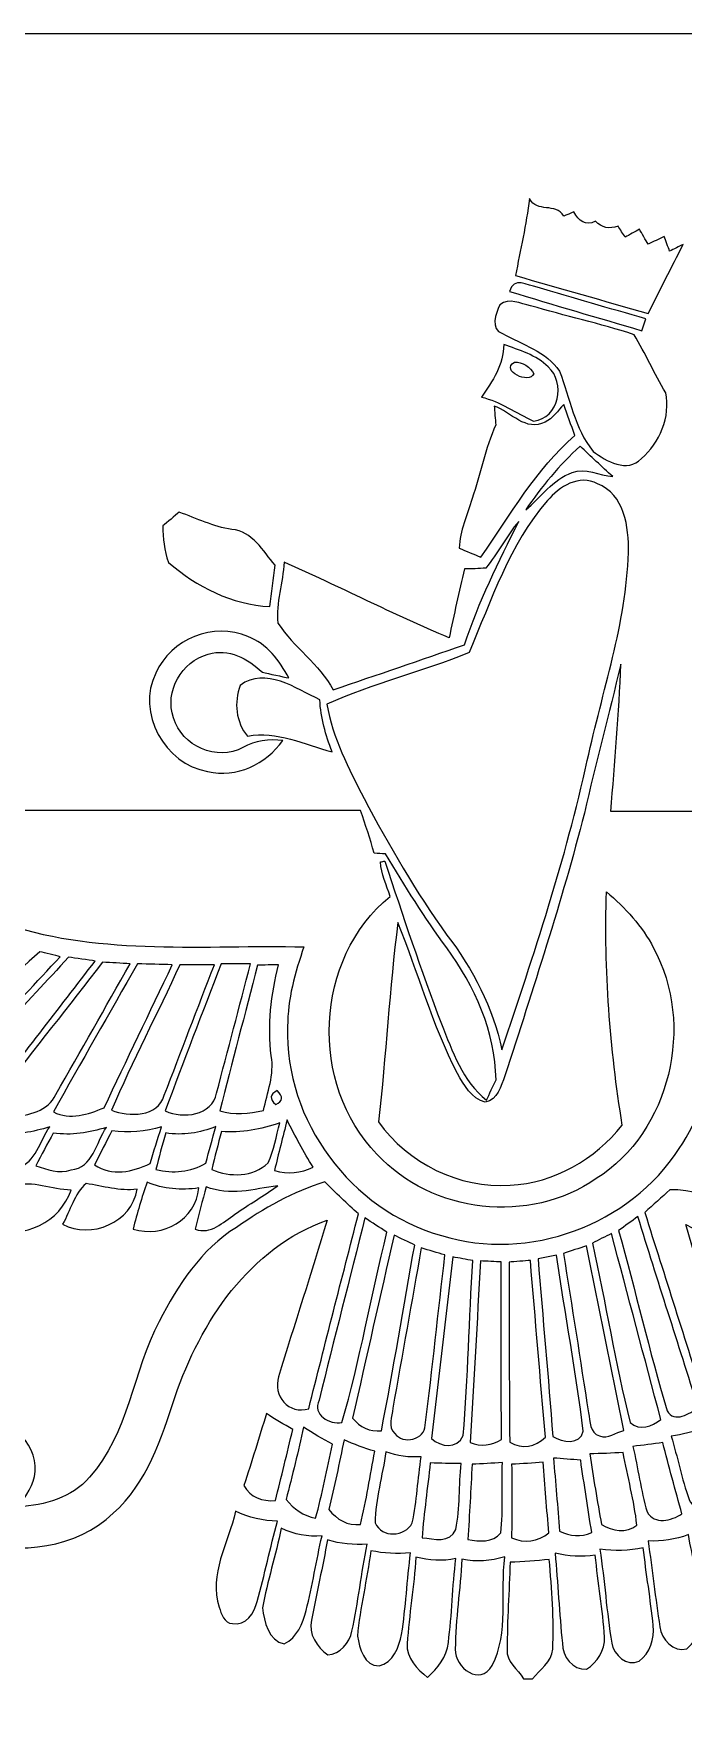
# Model space of a CAD drawing. Header units: millimetres. Extents: x -19.9 to 20.1, y -19.3 to 20.7.
# Drawn here: x -5.54 to 2.39, y 0.11 to 20.68 of the extents above; entities that cross this region are included whole.
import ezdxf

# ---------------------------------------------------------------- set-up
doc = ezdxf.new("R2010")
doc.units = ezdxf.units.MM
doc.header["$MEASUREMENT"] = 0
doc.layers.add('Layer 1', color=7, linetype='Continuous')

msp = doc.modelspace()

# ---------------------------------------------------------------- linework, layer by layer
at = {"layer": 'Layer 1', "color": 250, "lineweight": 18}
msp.add_open_spline([(-16.9282, 20.6845), (-16.9282, 20.6845), (17.0718, 20.6845), (17.0718, 20.6845), (18.7241, 20.6845), (20.0718, 19.3368), (20.0718, 17.6845), (20.0718, 17.6845), (20.0718, -16.3155), (20.0718, -16.3155), (20.0718, -17.9678), (18.7241, -19.3155), (17.0718, -19.3155), (17.0718, -19.3155), (-16.9282, -19.3155), (-16.9282, -19.3155), (-18.5805, -19.3155), (-19.9282, -17.9678), (-19.9282, -16.3155), (-19.9282, -16.3155), (-19.9282, 17.6845), (-19.9282, 17.6845), (-19.9282, 19.3368), (-18.5805, 20.6845), (-16.9282, 20.6845)], degree=3, knots=[0, 0, 0, 0, 0.125, 0.125, 0.125, 0.25, 0.25, 0.25, 0.375, 0.375, 0.375, 0.5, 0.5, 0.5, 0.625, 0.625, 0.625, 0.75, 0.75, 0.75, 0.875, 0.875, 0.875, 1, 1, 1, 1], dxfattribs=at)
at = {"layer": 'Layer 1', "color": 250}
for points, knots in [([(0.5164, 18.6711), (0.6099, 18.4922), (0.8322, 18.627), (0.9327, 18.4584), (0.963, 18.4707), (1.0241, 18.4957), (1.0555, 18.5081), (1.1193, 18.4061), (1.1973, 18.3303), (1.3204, 18.3945), (1.3977, 18.3158), (1.4904, 18.2964), (1.597, 18.3352), (1.6259, 18.2904), (1.6548, 18.2453), (1.6845, 18.2012), (1.7279, 18.2252), (1.8139, 18.2738), (1.8573, 18.2982), (1.8841, 18.252), (1.936, 18.161), (1.9632, 18.1151), (2.0281, 18.1465), (2.094, 18.1768), (2.1597, 18.2079), (2.1766, 18.1631), (2.2098, 18.0742), (2.2263, 18.0301), (2.2676, 18.0509), (2.3495, 18.0922), (2.3904, 18.113), (2.2489, 17.8315), (2.1071, 17.5499), (1.9649, 17.2691), (1.4245, 17.4226), (0.8847, 17.5775), (0.3443, 17.7316), (0.4035, 18.0445), (0.4744, 18.3553), (0.5164, 18.6711)], [0, 0, 0, 0, 0.0769231, 0.0769231, 0.0769231, 0.1538462, 0.1538462, 0.1538462, 0.2307692, 0.2307692, 0.2307692, 0.3076923, 0.3076923, 0.3076923, 0.3846154, 0.3846154, 0.3846154, 0.4615385, 0.4615385, 0.4615385, 0.5384615, 0.5384615, 0.5384615, 0.6153846, 0.6153846, 0.6153846, 0.6923077, 0.6923077, 0.6923077, 0.7692308, 0.7692308, 0.7692308, 0.8461538, 0.8461538, 0.8461538, 0.9230769, 0.9230769, 0.9230769, 1, 1, 1, 1]), ([(0.2718, 17.5378), (0.3173, 17.7265), (0.493, 17.608), (0.6077, 17.5904), (1.049, 17.4588), (1.4928, 17.3321), (1.9355, 17.2034), (1.9355, 17.2034), (1.8875, 17.0587), (1.8875, 17.0587), (1.3495, 17.2178), (0.8094, 17.3741), (0.2718, 17.5378)], [0, 0, 0, 0, 0.25, 0.25, 0.25, 0.5, 0.5, 0.5, 0.75, 0.75, 0.75, 1, 1, 1, 1]), ([(0.1531, 17.3742), (0.2667, 17.4684), (0.4057, 17.3872), (0.5285, 17.3643), (0.9476, 17.239), (1.3766, 17.147), (1.7921, 17.0101), (1.9304, 16.7815), (2.0387, 16.5328), (2.1781, 16.3024), (2.2423, 16.0124), (2.104, 15.6875), (1.881, 15.497), (1.7117, 15.3199), (1.4499, 15.4653), (1.2923, 15.5863), (1.0647, 15.866), (1.0083, 16.2365), (0.8827, 16.5659), (0.7176, 16.8027), (0.4287, 16.8916), (0.1863, 17.0231), (0.0321, 17.0803), (0.1002, 17.2662), (0.1531, 17.3742)], [0, 0, 0, 0, 0.125, 0.125, 0.125, 0.25, 0.25, 0.25, 0.375, 0.375, 0.375, 0.5, 0.5, 0.5, 0.625, 0.625, 0.625, 0.75, 0.75, 0.75, 0.875, 0.875, 0.875, 1, 1, 1, 1]), ([(0.2009, 16.8913), (0.3907, 16.8197), (0.5974, 16.7651), (0.7445, 16.6165), (0.9583, 16.4264), (0.8761, 15.9872), (0.5632, 15.9565), (0.3515, 16.0542), (0.1582, 16.1946), (-0.0725, 16.2496), (0.0665, 16.4401), (0.1987, 16.6462), (0.2009, 16.8913)], [0, 0, 0, 0, 0.25, 0.25, 0.25, 0.5, 0.5, 0.5, 0.75, 0.75, 0.75, 1, 1, 1, 1]), ([(0.5678, 16.5312), (0.5297, 16.6179), (0.4252, 16.6786), (0.331, 16.6769), (0.1568, 16.5675), (0.5106, 16.4024), (0.5678, 16.5312)], [0, 0, 0, 0, 0.5, 0.5, 0.5, 1, 1, 1, 1]), ([(0.0851, 16.1396), (0.2833, 16.0638), (0.4781, 15.8228), (0.706, 15.9428), (0.8037, 15.9862), (0.8601, 16.0846), (0.9339, 16.1576), (0.9773, 16.0317), (1.0228, 15.9068), (1.0693, 15.7815), (0.5973, 15.3617), (0.2756, 14.8111), (-0.0775, 14.2956), (-0.1675, 14.3292), (-0.2557, 14.3658), (-0.3418, 14.4064), (-0.3361, 14.6163), (-0.2434, 14.8103), (-0.1862, 15.0093), (-0.0835, 15.3081), (-0.025, 15.6214), (0.1024, 15.9117), (0.0981, 15.9682), (0.0893, 16.0825), (0.0851, 16.1396)], [0, 0, 0, 0, 0.125, 0.125, 0.125, 0.25, 0.25, 0.25, 0.375, 0.375, 0.375, 0.5, 0.5, 0.5, 0.625, 0.625, 0.625, 0.75, 0.75, 0.75, 0.875, 0.875, 0.875, 1, 1, 1, 1]), ([(0.4685, 14.8711), (0.6611, 15.1541), (0.8795, 15.4197), (1.1321, 15.6504), (1.264, 15.5252), (1.397, 15.4014), (1.5318, 15.2779), (1.3674, 15.2916), (1.1981, 15.3901), (1.0344, 15.3262), (0.7991, 15.2447), (0.653, 15.0232), (0.4685, 14.8711)], [0, 0, 0, 0, 0.25, 0.25, 0.25, 0.5, 0.5, 0.5, 0.75, 0.75, 0.75, 1, 1, 1, 1]), ([(0.7335, 14.9847), (0.8795, 15.1547), (1.1201, 15.3103), (1.3455, 15.191), (1.6743, 15.0609), (1.7315, 14.6605), (1.7226, 14.3507), (1.6965, 13.4825), (1.4034, 12.6539), (1.2206, 11.8121), (0.9571, 10.6116), (0.5691, 9.4436), (0.1778, 8.2801), (0.0692, 8.7938), (-0.1764, 9.2672), (-0.4932, 9.6817), (-0.8738, 10.2095), (-1.2001, 10.7746), (-1.5056, 11.3475), (-1.6937, 11.7151), (-1.8884, 12.0894), (-1.96, 12.4997), (-1.3998, 12.7544), (-0.792, 12.892), (-0.2233, 13.1294), (0.0491, 13.7662), (0.2703, 14.4513), (0.7335, 14.9847)], [0, 0, 0, 0, 0.1111111, 0.1111111, 0.1111111, 0.2222222, 0.2222222, 0.2222222, 0.3333333, 0.3333333, 0.3333333, 0.4444444, 0.4444444, 0.4444444, 0.5555556, 0.5555556, 0.5555556, 0.6666667, 0.6666667, 0.6666667, 0.7777778, 0.7777778, 0.7777778, 0.8888889, 0.8888889, 0.8888889, 1, 1, 1, 1]), ([(-3.9645, 14.6772), (-3.9137, 14.7192), (-3.8117, 14.8017), (-3.7613, 14.843), (-3.5492, 14.7682), (-3.345, 14.6655), (-3.1199, 14.6331), (-2.8691, 14.6119), (-2.7407, 14.3688), (-2.5925, 14.1981), (-2.6126, 14.0288), (-2.6338, 13.8594), (-2.6567, 13.6908), (-3.1199, 13.7162), (-3.5475, 13.9318), (-3.8942, 14.2306), (-3.9479, 14.3734), (-3.9567, 14.5272), (-3.9645, 14.6772)], [0, 0, 0, 0, 0.1666667, 0.1666667, 0.1666667, 0.3333333, 0.3333333, 0.3333333, 0.5, 0.5, 0.5, 0.6666667, 0.6666667, 0.6666667, 0.8333333, 0.8333333, 0.8333333, 1, 1, 1, 1]), ([(-0.0198, 14.1604), (0.1297, 14.34), (0.2328, 14.5527), (0.3841, 14.7315), (0.14, 14.2408), (-0.1087, 13.7494), (-0.277, 13.2255), (-0.8115, 13.0389), (-1.3477, 12.8579), (-1.8832, 12.6748), (-2.0532, 12.9902), (-2.3623, 13.1938), (-2.557, 13.4898), (-2.5852, 13.7363), (-2.4942, 13.9861), (-2.4822, 14.2348), (-1.8067, 13.9346), (-1.148, 13.5966), (-0.4657, 13.3102), (-0.4065, 13.5917), (-0.3469, 13.8739), (-0.277, 14.153), (-0.1913, 14.1519), (-0.1059, 14.154), (-0.0198, 14.1604)], [0, 0, 0, 0, 0.125, 0.125, 0.125, 0.25, 0.25, 0.25, 0.375, 0.375, 0.375, 0.5, 0.5, 0.5, 0.625, 0.625, 0.625, 0.75, 0.75, 0.75, 0.875, 0.875, 0.875, 1, 1, 1, 1]), ([(-4.0476, 12.8804), (-3.866, 13.2949), (-3.3414, 13.509), (-2.9237, 13.3245), (-2.6901, 13.2391), (-2.5381, 13.0292), (-2.4224, 12.8204), (-2.5035, 12.837), (-2.6655, 12.8716), (-2.7466, 12.8888), (-2.9219, 13.0532), (-3.1611, 13.1894), (-3.4081, 13.109), (-3.7344, 13.0278), (-3.945, 12.6518), (-3.8314, 12.3318), (-3.7337, 11.9896), (-3.2994, 11.797), (-2.984, 11.9706), (-2.8341, 12.0545), (-2.6662, 12.0771), (-2.4961, 12.0552), (-2.7053, 11.7723), (-3.0599, 11.5906), (-3.4155, 11.6785), (-3.9376, 11.7635), (-4.2896, 12.4006), (-4.0476, 12.8804)], [0, 0, 0, 0, 0.1111111, 0.1111111, 0.1111111, 0.2222222, 0.2222222, 0.2222222, 0.3333333, 0.3333333, 0.3333333, 0.4444444, 0.4444444, 0.4444444, 0.5555556, 0.5555556, 0.5555556, 0.6666667, 0.6666667, 0.6666667, 0.7777778, 0.7777778, 0.7777778, 0.8888889, 0.8888889, 0.8888889, 1, 1, 1, 1]), ([(1.6316, 12.9882), (1.6076, 12.3867), (1.5568, 11.7877), (1.5085, 11.1883), (3.6071, 11.1965), (5.7065, 11.1912), (7.8048, 11.1905), (7.4831, 10.4786), (6.7751, 10.0305), (6.0522, 9.8033), (4.9308, 9.4439), (3.738, 9.5582), (2.5799, 9.5377), (2.9094, 8.7425), (2.8296, 7.7893), (2.3431, 7.0753), (1.7395, 6.1415), (0.5055, 5.685), (-0.5588, 6.0131), (-1.6626, 6.3182), (-2.4786, 7.4168), (-2.4391, 8.5637), (-2.4384, 8.8988), (-2.3502, 9.2244), (-2.2387, 9.5377), (-3.4477, 9.5631), (-4.6941, 9.4308), (-5.8642, 9.8083), (-6.5857, 10.0362), (-7.2824, 10.4902), (-7.6052, 11.1986), (-5.5855, 11.2056), (-3.5666, 11.2), (-1.5466, 11.2014), (-1.4873, 11.0299), (-1.4319, 10.8571), (-1.3811, 10.6825), (-1.3356, 10.6761), (-1.2898, 10.6726), (-1.2435, 10.6719), (-1.0082, 10.2803), (-0.7666, 9.8933), (-0.496, 9.5246), (-0.1538, 9.0593), (0.0967, 8.5009), (0.1062, 7.916), (0.0773, 7.8532), (0.0194, 7.7279), (-0.0095, 7.6651), (-0.3041, 7.8973), (-0.423, 8.2642), (-0.5613, 8.5979), (-0.8086, 9.2541), (-1.0351, 9.9176), (-1.2499, 10.5851), (-1.2633, 10.5826), (-1.2905, 10.577), (-1.3042, 10.5742), (-1.2965, 10.4263), (-1.2277, 10.2909), (-1.1871, 10.1508), (-2.1184, 9.3945), (-2.1784, 7.8581), (-1.3476, 7.0079), (-0.6798, 6.2791), (0.5186, 6.1447), (1.331, 6.7077), (2.238, 7.2849), (2.5389, 8.5877), (2.0302, 9.5232), (1.8926, 9.7924), (1.681, 10.0125), (1.4563, 10.2108), (1.4217, 9.2576), (1.4968, 8.3019), (1.6482, 7.3603), (1.3141, 6.9451), (0.8167, 6.652), (0.2776, 6.6294), (-0.3486, 6.5839), (-0.9641, 6.8972), (-1.3296, 7.4002), (-1.2354, 8.2105), (-1.1952, 9.0269), (-1.0922, 9.8365), (-0.8456, 9.2237), (-0.6682, 8.5817), (-0.3658, 7.9918), (-0.2833, 7.8539), (-0.1944, 7.6817), (-0.0251, 7.6397), (0.1277, 7.6676), (0.1676, 7.8394), (0.2152, 7.9622), (0.557, 9.0262), (0.9084, 10.0884), (1.1864, 11.1711), (1.324, 11.7796), (1.4831, 12.3825), (1.6316, 12.9882)], [0, 0, 0, 0, 0.030303, 0.030303, 0.030303, 0.0606061, 0.0606061, 0.0606061, 0.0909091, 0.0909091, 0.0909091, 0.1212121, 0.1212121, 0.1212121, 0.1515152, 0.1515152, 0.1515152, 0.1818182, 0.1818182, 0.1818182, 0.2121212, 0.2121212, 0.2121212, 0.2424242, 0.2424242, 0.2424242, 0.2727273, 0.2727273, 0.2727273, 0.3030303, 0.3030303, 0.3030303, 0.3333333, 0.3333333, 0.3333333, 0.3636364, 0.3636364, 0.3636364, 0.3939394, 0.3939394, 0.3939394, 0.4242424, 0.4242424, 0.4242424, 0.4545455, 0.4545455, 0.4545455, 0.4848485, 0.4848485, 0.4848485, 0.5151515, 0.5151515, 0.5151515, 0.5454545, 0.5454545, 0.5454545, 0.5757576, 0.5757576, 0.5757576, 0.6060606, 0.6060606, 0.6060606, 0.6363636, 0.6363636, 0.6363636, 0.6666667, 0.6666667, 0.6666667, 0.6969697, 0.6969697, 0.6969697, 0.7272727, 0.7272727, 0.7272727, 0.7575758, 0.7575758, 0.7575758, 0.7878788, 0.7878788, 0.7878788, 0.8181818, 0.8181818, 0.8181818, 0.8484848, 0.8484848, 0.8484848, 0.8787879, 0.8787879, 0.8787879, 0.9090909, 0.9090909, 0.9090909, 0.9393939, 0.9393939, 0.9393939, 0.969697, 0.969697, 0.969697, 1, 1, 1, 1]), ([(-3.0195, 12.7298), (-2.7118, 12.9591), (-2.3347, 12.6914), (-2.0447, 12.5527), (-2.0366, 12.3333), (-1.9738, 12.1234), (-1.8962, 11.9195), (-2.2349, 12.0045), (-2.5693, 12.1806), (-2.9281, 12.109), (-3.0731, 12.2797), (-3.0925, 12.5242), (-3.0195, 12.7298)], [0, 0, 0, 0, 0.25, 0.25, 0.25, 0.5, 0.5, 0.5, 0.75, 0.75, 0.75, 1, 1, 1, 1]), ([(-7.5697, 7.607), (-6.8702, 8.2346), (-6.1653, 8.854), (-5.4633, 9.4778), (-5.4009, 9.4626), (-5.277, 9.4322), (-5.2149, 9.4167), (-5.8002, 8.799), (-6.3654, 8.1615), (-6.951, 7.5428), (-7.1196, 7.3978), (-7.4953, 7.3276), (-7.5697, 7.607)], [0, 0, 0, 0, 0.25, 0.25, 0.25, 0.5, 0.5, 0.5, 0.75, 0.75, 0.75, 1, 1, 1, 1]), ([(-6.6935, 7.6859), (-6.1841, 8.2757), (-5.6404, 8.8373), (-5.113, 9.412), (-5.0319, 9.4004), (-4.8693, 9.3764), (-4.7874, 9.3647), (-5.2418, 8.7795), (-5.6905, 8.1896), (-6.147, 7.6054), (-6.2296, 7.4862), (-6.3844, 7.4537), (-6.5203, 7.4495), (-6.6536, 7.4333), (-6.8021, 7.5571), (-6.6935, 7.6859)], [0, 0, 0, 0, 0.2, 0.2, 0.2, 0.4, 0.4, 0.4, 0.6, 0.6, 0.6, 0.8, 0.8, 0.8, 1, 1, 1, 1]), ([(-5.9364, 7.7525), (-5.5321, 8.2909), (-5.1102, 8.8162), (-4.7006, 9.351), (-4.5874, 9.3439), (-4.4738, 9.3372), (-4.3595, 9.3302), (-4.6636, 8.7989), (-4.9673, 8.2676), (-5.2693, 7.736), (-5.361, 7.5338), (-5.6059, 7.4738), (-5.8076, 7.4661), (-5.9392, 7.4601), (-6.0437, 7.6555), (-5.9364, 7.7525)], [0, 0, 0, 0, 0.2, 0.2, 0.2, 0.4, 0.4, 0.4, 0.6, 0.6, 0.6, 0.8, 0.8, 0.8, 1, 1, 1, 1]), ([(-4.2735, 9.33), (-4.1317, 9.3265), (-3.9899, 9.3233), (-3.8473, 9.3191), (-4.1253, 8.7374), (-4.4022, 8.1557), (-4.6802, 7.5736), (-4.8764, 7.49), (-5.094, 7.4212), (-5.299, 7.5217), (-4.9632, 8.1281), (-4.6129, 8.7257), (-4.2735, 9.33)], [0, 0, 0, 0, 0.25, 0.25, 0.25, 0.5, 0.5, 0.5, 0.75, 0.75, 0.75, 1, 1, 1, 1]), ([(-3.7547, 9.3192), (-3.6142, 9.3199), (-3.4731, 9.3199), (-3.3327, 9.3199), (-3.5391, 8.7897), (-3.7388, 8.257), (-3.9452, 7.7264), (-4.0252, 7.4579), (-4.3734, 7.4586), (-4.5911, 7.5426), (-4.3279, 8.142), (-4.0295, 8.7251), (-3.7547, 9.3192)], [0, 0, 0, 0, 0.25, 0.25, 0.25, 0.5, 0.5, 0.5, 0.75, 0.75, 0.75, 1, 1, 1, 1]), ([(-3.2517, 9.33), (-3.2517, 9.33), (-2.8915, 9.33), (-2.8915, 9.33), (-3.0294, 8.8041), (-3.1663, 8.2774), (-3.3067, 7.7517), (-3.3617, 7.4748), (-3.7142, 7.4363), (-3.9325, 7.5341), (-3.7142, 8.1359), (-3.4781, 8.731), (-3.2517, 9.33)], [0, 0, 0, 0, 0.25, 0.25, 0.25, 0.5, 0.5, 0.5, 0.75, 0.75, 0.75, 1, 1, 1, 1]), ([(-2.8045, 9.3142), (-2.7406, 9.3149), (-2.6133, 9.317), (-2.5498, 9.3184), (-2.6411, 8.955), (-2.6852, 8.579), (-2.638, 8.2054), (-2.5988, 7.9775), (-2.687, 7.7584), (-2.7336, 7.5383), (-2.91, 7.5044), (-3.0916, 7.4811), (-3.267, 7.5355), (-3.1202, 8.1303), (-2.9565, 8.7208), (-2.8045, 9.3142)], [0, 0, 0, 0, 0.2, 0.2, 0.2, 0.4, 0.4, 0.4, 0.6, 0.6, 0.6, 0.8, 0.8, 0.8, 1, 1, 1, 1]), ([(-2.5845, 7.6135), (-2.6635, 7.683), (-2.6568, 7.7394), (-2.5665, 7.7821), (-2.4882, 7.7105), (-2.4949, 7.6548), (-2.5845, 7.6135)], [0, 0, 0, 0, 0.5, 0.5, 0.5, 1, 1, 1, 1]), ([(-2.4448, 7.424), (-2.3471, 7.2272), (-2.2416, 7.0339), (-2.1273, 6.8465), (-2.2769, 6.7763), (-2.4388, 6.7559), (-2.599, 6.8074), (-2.5503, 7.0137), (-2.4967, 7.2184), (-2.4448, 7.424)], [0, 0, 0, 0, 0.3333333, 0.3333333, 0.3333333, 0.6666667, 0.6666667, 0.6666667, 1, 1, 1, 1]), ([(-6.2721, 6.858), (-6.1762, 6.9949), (-6.0767, 7.1296), (-5.9719, 7.2605), (-5.7585, 7.2337), (-5.5486, 7.2806), (-5.344, 7.3385), (-5.4653, 7.173), (-5.5101, 6.9035), (-5.7345, 6.8407), (-5.9106, 6.7765), (-6.0972, 6.816), (-6.2721, 6.858)], [0, 0, 0, 0, 0.25, 0.25, 0.25, 0.5, 0.5, 0.5, 0.75, 0.75, 0.75, 1, 1, 1, 1]), ([(-5.3003, 7.2647), (-5.0812, 7.2316), (-4.8618, 7.2682), (-4.6512, 7.3335), (-4.7792, 7.1525), (-4.8149, 6.8379), (-5.0833, 6.8139), (-5.2294, 6.7641), (-5.3765, 6.8181), (-5.5144, 6.8647), (-5.4453, 6.9984), (-5.3737, 7.1324), (-5.3003, 7.2647)], [0, 0, 0, 0, 0.25, 0.25, 0.25, 0.5, 0.5, 0.5, 0.75, 0.75, 0.75, 1, 1, 1, 1]), ([(-4.5854, 7.2929), (-4.3804, 7.2598), (-4.1758, 7.2845), (-3.9776, 7.3391), (-4.0259, 7.1903), (-4.0728, 7.0411), (-4.1187, 6.8915), (-4.3342, 6.7885), (-4.5833, 6.7345), (-4.7953, 6.8784), (-4.7265, 7.0174), (-4.6556, 7.1554), (-4.5854, 7.2929)], [0, 0, 0, 0, 0.25, 0.25, 0.25, 0.5, 0.5, 0.5, 0.75, 0.75, 0.75, 1, 1, 1, 1]), ([(-3.9269, 7.2656), (-3.7184, 7.232), (-3.5106, 7.267), (-3.3148, 7.3428), (-3.3564, 7.1947), (-3.3977, 7.0461), (-3.4369, 6.8973), (-3.6238, 6.7872), (-3.8373, 6.7681), (-4.0461, 6.8182), (-4.0115, 6.9689), (-3.971, 7.1181), (-3.9269, 7.2656)], [0, 0, 0, 0, 0.25, 0.25, 0.25, 0.5, 0.5, 0.5, 0.75, 0.75, 0.75, 1, 1, 1, 1]), ([(-3.2474, 7.2837), (-3.0043, 7.2639), (-2.763, 7.3098), (-2.534, 7.3877), (-2.5785, 7.2247), (-2.6046, 7.0544), (-2.6762, 6.8995), (-2.8632, 6.7263), (-3.1408, 6.7227), (-3.3652, 6.8198), (-3.3278, 6.9746), (-3.2872, 7.1288), (-3.2474, 7.2837)], [0, 0, 0, 0, 0.25, 0.25, 0.25, 0.5, 0.5, 0.5, 0.75, 0.75, 0.75, 1, 1, 1, 1]), ([(-3.0642, 6.1134), (-2.7291, 6.3434), (-2.3753, 6.5519), (-1.9833, 6.6676), (-1.85, 6.5339), (-1.7131, 6.4044), (-1.5734, 6.277), (-1.7784, 5.4854), (-1.9816, 4.6924), (-2.1809, 3.899), (-2.4225, 3.8217), (-2.6229, 4.0598), (-2.5485, 4.2891), (-2.358, 4.9287), (-2.1452, 5.5613), (-1.9547, 6.2012), (-2.9044, 5.8661), (-3.4992, 4.9598), (-3.8139, 4.0468), (-3.979, 3.5356), (-4.1533, 2.993), (-4.5681, 2.624), (-5.0204, 2.1958), (-5.7087, 2.1093), (-6.2897, 2.2854), (-6.5066, 2.3534), (-6.7021, 2.5125), (-6.7793, 2.7313), (-6.93, 3.1416), (-6.6527, 3.645), (-6.2304, 3.7448), (-5.8713, 3.8274), (-5.4959, 3.4996), (-5.5217, 3.1341), (-5.5305, 2.9683), (-5.6406, 2.8375), (-5.7214, 2.7013), (-5.4046, 2.7217), (-5.0722, 2.8106), (-4.8595, 3.0632), (-4.3783, 3.5952), (-4.3321, 4.3498), (-4.0072, 4.9658), (-3.7776, 5.4057), (-3.495, 5.8456), (-3.0642, 6.1134)], [0, 0, 0, 0, 0.0666667, 0.0666667, 0.0666667, 0.1333333, 0.1333333, 0.1333333, 0.2, 0.2, 0.2, 0.2666667, 0.2666667, 0.2666667, 0.3333333, 0.3333333, 0.3333333, 0.4, 0.4, 0.4, 0.4666667, 0.4666667, 0.4666667, 0.5333333, 0.5333333, 0.5333333, 0.6, 0.6, 0.6, 0.6666667, 0.6666667, 0.6666667, 0.7333333, 0.7333333, 0.7333333, 0.8, 0.8, 0.8, 0.8666667, 0.8666667, 0.8666667, 0.9333333, 0.9333333, 0.9333333, 1, 1, 1, 1]), ([(-5.7852, 6.6186), (-5.5499, 6.6902), (-5.3192, 6.5716), (-5.0831, 6.5685), (-5.2116, 6.1878), (-5.6659, 5.9426), (-6.0434, 6.1187), (-5.9598, 6.2855), (-5.8705, 6.4513), (-5.7852, 6.6186)], [0, 0, 0, 0, 0.3333333, 0.3333333, 0.3333333, 0.6666667, 0.6666667, 0.6666667, 1, 1, 1, 1]), ([(-4.8995, 6.6482), (-4.6934, 6.6179), (-4.4899, 6.5512), (-4.2772, 6.578), (-4.335, 6.1727), (-4.8437, 5.9638), (-5.1866, 6.1518), (-5.0921, 6.3145), (-5.0434, 6.5244), (-4.8995, 6.6482)], [0, 0, 0, 0, 0.3333333, 0.3333333, 0.3333333, 0.6666667, 0.6666667, 0.6666667, 1, 1, 1, 1]), ([(-4.3248, 6.0925), (-4.2779, 6.2865), (-4.2186, 6.4767), (-4.1548, 6.6658), (-3.9537, 6.58), (-3.7371, 6.562), (-3.5233, 6.5945), (-3.5579, 6.2061), (-3.9615, 5.9764), (-4.3248, 6.0925)], [0, 0, 0, 0, 0.3333333, 0.3333333, 0.3333333, 0.6666667, 0.6666667, 0.6666667, 1, 1, 1, 1]), ([(-3.4325, 6.6098), (-3.1482, 6.4884), (-2.8494, 6.5816), (-2.5591, 6.6221), (-2.7284, 6.4983), (-2.9101, 6.3942), (-3.0815, 6.2732), (-3.23, 6.1787), (-3.374, 6.0185), (-3.568, 6.0915), (-3.526, 6.2655), (-3.4798, 6.4376), (-3.4325, 6.6098)], [0, 0, 0, 0, 0.25, 0.25, 0.25, 0.5, 0.5, 0.5, 0.75, 0.75, 0.75, 1, 1, 1, 1]), ([(1.9231, 6.2958), (2.0261, 6.3868), (2.1287, 6.4796), (2.23, 6.5731), (2.756, 6.5759), (3.1973, 6.2489), (3.6076, 5.9578), (4.1173, 5.4794), (4.4299, 4.8275), (4.6275, 4.1653), (4.7735, 3.7096), (4.9418, 3.2153), (5.3404, 2.9155), (5.5369, 2.7595), (5.7934, 2.7288), (6.0357, 2.7094), (5.9525, 2.841), (5.8417, 2.9698), (5.8361, 3.1342), (5.8121, 3.4813), (6.15, 3.8006), (6.4968, 3.7522), (6.9717, 3.6813), (7.2832, 3.0855), (7.056, 2.6572), (6.9004, 2.3489), (6.5402, 2.229), (6.2174, 2.205), (5.708, 2.1422), (5.1651, 2.302), (4.807, 2.6784), (4.4408, 3.0393), (4.2796, 3.5395), (4.129, 4.0175), (3.8337, 4.8931), (3.2954, 5.7567), (2.4226, 6.1469), (2.6219, 5.4766), (2.8311, 4.8095), (3.0396, 4.1417), (2.9436, 4.0242), (2.8166, 3.9526), (2.6621, 3.9554), (2.4187, 4.7365), (2.1682, 5.5151), (1.9231, 6.2958)], [0, 0, 0, 0, 0.0666667, 0.0666667, 0.0666667, 0.1333333, 0.1333333, 0.1333333, 0.2, 0.2, 0.2, 0.2666667, 0.2666667, 0.2666667, 0.3333333, 0.3333333, 0.3333333, 0.4, 0.4, 0.4, 0.4666667, 0.4666667, 0.4666667, 0.5333333, 0.5333333, 0.5333333, 0.6, 0.6, 0.6, 0.6666667, 0.6666667, 0.6666667, 0.7333333, 0.7333333, 0.7333333, 0.8, 0.8, 0.8, 0.8666667, 0.8666667, 0.8666667, 0.9333333, 0.9333333, 0.9333333, 1, 1, 1, 1]), ([(-1.496, 6.2314), (-1.4064, 6.1714), (-1.3158, 6.1121), (-1.2254, 6.0528), (-1.4195, 5.2813), (-1.5532, 4.4932), (-1.7747, 3.7305), (-1.9296, 3.7016), (-2.1409, 3.8275), (-2.0534, 4.0032), (-1.8739, 4.7472), (-1.677, 5.4877), (-1.496, 6.2314)], [0, 0, 0, 0, 0.25, 0.25, 0.25, 0.5, 0.5, 0.5, 0.75, 0.75, 0.75, 1, 1, 1, 1]), ([(1.6033, 6.0744), (1.6817, 6.1323), (1.7617, 6.1873), (1.84, 6.2451), (2.0768, 5.4666), (2.3318, 4.6929), (2.5745, 3.9165), (2.4694, 3.8381), (2.287, 3.7175), (2.1946, 3.8752), (1.9787, 4.6026), (1.8079, 5.3434), (1.6033, 6.0744)], [0, 0, 0, 0, 0.25, 0.25, 0.25, 0.5, 0.5, 0.5, 0.75, 0.75, 0.75, 1, 1, 1, 1]), ([(-1.6459, 3.784), (-1.4744, 4.528), (-1.31, 5.2741), (-1.1372, 6.0181), (-1.074, 5.9874), (-0.9488, 5.9281), (-0.886, 5.8978), (-1.0243, 5.1432), (-1.1446, 4.3847), (-1.2935, 3.6312), (-1.4367, 3.6118), (-1.557, 3.6767), (-1.6459, 3.784)], [0, 0, 0, 0, 0.25, 0.25, 0.25, 0.5, 0.5, 0.5, 0.75, 0.75, 0.75, 1, 1, 1, 1]), ([(1.285, 5.9202), (1.3616, 5.9594), (1.4392, 5.9993), (1.5164, 6.0381), (1.7179, 5.2817), (1.9165, 4.525), (2.1193, 3.7686), (2.0086, 3.6833), (1.8646, 3.6219), (1.7443, 3.7313), (1.5641, 4.4541), (1.4441, 5.1914), (1.285, 5.9202)], [0, 0, 0, 0, 0.25, 0.25, 0.25, 0.5, 0.5, 0.5, 0.75, 0.75, 0.75, 1, 1, 1, 1]), ([(-0.8065, 5.8617), (-0.7102, 5.8335), (-0.6139, 5.8045), (-0.5179, 5.7763), (-0.5987, 5.0835), (-0.671, 4.3899), (-0.7589, 3.6977), (-0.7589, 3.5249), (-1.0344, 3.4554), (-1.1279, 3.5979), (-1.2235, 3.6741), (-1.161, 3.8057), (-1.1554, 3.9048), (-1.0358, 4.5568), (-0.9229, 5.2094), (-0.8065, 5.8617)], [0, 0, 0, 0, 0.2, 0.2, 0.2, 0.4, 0.4, 0.4, 0.6, 0.6, 0.6, 0.8, 0.8, 0.8, 1, 1, 1, 1]), ([(0.6191, 5.7306), (0.6191, 5.7306), (0.8452, 5.774), (0.8452, 5.774), (0.9479, 5.0568), (1.0844, 4.3435), (1.1719, 3.6242), (1.1292, 3.4523), (0.9189, 3.4894), (0.8001, 3.5596), (0.7443, 4.2831), (0.6794, 5.007), (0.6191, 5.7306)], [0, 0, 0, 0, 0.25, 0.25, 0.25, 0.5, 0.5, 0.5, 0.75, 0.75, 0.75, 1, 1, 1, 1]), ([(0.9295, 5.7957), (1.0237, 5.826), (1.1175, 5.8564), (1.2117, 5.886), (1.3638, 5.1357), (1.5186, 4.3853), (1.6672, 3.6335), (1.5698, 3.6127), (1.4724, 3.5228), (1.3712, 3.5697), (1.2438, 3.6007), (1.2608, 3.7492), (1.235, 3.8477), (1.1359, 4.4975), (1.0346, 5.1466), (0.9295, 5.7957)], [0, 0, 0, 0, 0.2, 0.2, 0.2, 0.4, 0.4, 0.4, 0.6, 0.6, 0.6, 0.8, 0.8, 0.8, 1, 1, 1, 1]), ([(-0.4229, 5.753), (-0.3414, 5.7378), (-0.2588, 5.7226), (-0.1763, 5.7075), (-0.2225, 4.9959), (-0.2348, 4.2812), (-0.2955, 3.5711), (-0.3714, 3.4017), (-0.5661, 3.4307), (-0.6825, 3.5358), (-0.5887, 4.2738), (-0.5107, 5.0143), (-0.4229, 5.753)], [0, 0, 0, 0, 0.25, 0.25, 0.25, 0.5, 0.5, 0.5, 0.75, 0.75, 0.75, 1, 1, 1, 1]), ([(-0.0829, 5.7039), (-0.019, 5.7004), (0.1076, 5.6937), (0.1711, 5.6908), (0.1711, 4.9687), (0.1704, 4.2473), (0.1718, 3.5255), (0.0533, 3.4489), (-0.0776, 3.4316), (-0.2074, 3.4888), (-0.1661, 4.2268), (-0.1241, 4.9659), (-0.0829, 5.7039)], [0, 0, 0, 0, 0.25, 0.25, 0.25, 0.5, 0.5, 0.5, 0.75, 0.75, 0.75, 1, 1, 1, 1]), ([(0.2653, 5.6886), (0.3305, 5.6946), (0.4607, 5.7044), (0.5256, 5.7104), (0.5867, 4.9911), (0.6452, 4.2711), (0.7105, 3.5525), (0.5835, 3.4301), (0.4272, 3.4026), (0.2738, 3.4894), (0.2674, 4.2224), (0.2653, 4.9555), (0.2653, 5.6886)], [0, 0, 0, 0, 0.25, 0.25, 0.25, 0.5, 0.5, 0.5, 0.75, 0.75, 0.75, 1, 1, 1, 1]), ([(-2.9724, 2.9626), (-2.8768, 3.2544), (-2.7858, 3.5465), (-2.698, 3.8403), (-2.5932, 3.7715), (-2.486, 3.7073), (-2.3762, 3.6463), (-2.4454, 3.357), (-2.5142, 3.066), (-2.5883, 2.7774), (-2.7481, 2.7693), (-2.8934, 2.8127), (-2.9724, 2.9626)], [0, 0, 0, 0, 0.25, 0.25, 0.25, 0.5, 0.5, 0.5, 0.75, 0.75, 0.75, 1, 1, 1, 1]), ([(-2.2436, 3.6754), (-2.13, 3.5996), (-2.0129, 3.529), (-1.8905, 3.4669), (-1.9579, 3.1653), (-2.0136, 2.8612), (-2.0976, 2.5631), (-2.2443, 2.5934), (-2.3646, 2.6739), (-2.4557, 2.791), (-2.384, 3.0856), (-2.3068, 3.3787), (-2.2436, 3.6754)], [0, 0, 0, 0, 0.25, 0.25, 0.25, 0.5, 0.5, 0.5, 0.75, 0.75, 0.75, 1, 1, 1, 1]), ([(-1.7487, 3.5199), (-1.6277, 3.4648), (-1.5025, 3.4186), (-1.3751, 3.3802), (-1.4319, 3.0821), (-1.4771, 2.7826), (-1.5476, 2.4873), (-1.7075, 2.4668), (-1.8376, 2.548), (-1.9346, 2.6672), (-1.8687, 2.9512), (-1.8073, 3.2355), (-1.7487, 3.5199)], [0, 0, 0, 0, 0.25, 0.25, 0.25, 0.5, 0.5, 0.5, 0.75, 0.75, 0.75, 1, 1, 1, 1]), ([(2.2472, 3.564), (2.3813, 3.5837), (2.5143, 3.6155), (2.6416, 3.6624), (2.7178, 3.3823), (2.8282, 3.1131), (2.8914, 2.8295), (2.854, 2.6524), (2.5319, 2.6132), (2.4635, 2.7924), (2.3746, 3.0443), (2.322, 3.3079), (2.2472, 3.564)], [0, 0, 0, 0, 0.25, 0.25, 0.25, 0.5, 0.5, 0.5, 0.75, 0.75, 0.75, 1, 1, 1, 1]), ([(-1.2399, 3.3729), (-1.1009, 3.3211), (-0.9541, 3.3027), (-0.8063, 3.3137), (-0.8494, 3.0452), (-0.8606, 2.7715), (-0.9164, 2.5055), (-1.0042, 2.3354), (-1.2907, 2.3171), (-1.3686, 2.5058), (-1.3701, 2.7983), (-1.2766, 3.0837), (-1.2399, 3.3729)], [0, 0, 0, 0, 0.25, 0.25, 0.25, 0.5, 0.5, 0.5, 0.75, 0.75, 0.75, 1, 1, 1, 1]), ([(0.8072, 3.2977), (0.918, 3.2881), (1.0287, 3.2797), (1.1402, 3.2708), (1.1815, 2.9756), (1.2305, 2.6817), (1.2746, 2.3871), (1.143, 2.3307), (1.0083, 2.3395), (0.8827, 2.4041), (0.8587, 2.7015), (0.834, 2.9996), (0.8072, 3.2977)], [0, 0, 0, 0, 0.25, 0.25, 0.25, 0.5, 0.5, 0.5, 0.75, 0.75, 0.75, 1, 1, 1, 1]), ([(1.2502, 3.349), (1.3857, 3.3511), (1.5222, 3.3564), (1.6584, 3.3656), (1.7145, 3.0696), (1.7914, 2.7775), (1.827, 2.4784), (1.6936, 2.3729), (1.5317, 2.4106), (1.3948, 2.4844), (1.343, 2.7722), (1.2943, 3.0604), (1.2502, 3.349)], [0, 0, 0, 0, 0.25, 0.25, 0.25, 0.5, 0.5, 0.5, 0.75, 0.75, 0.75, 1, 1, 1, 1]), ([(1.7777, 3.4396), (1.9001, 3.452), (2.0214, 3.4678), (2.1432, 3.4865), (2.2148, 3.1941), (2.2973, 2.9048), (2.3767, 2.6145), (2.2458, 2.5351), (2.044, 2.4748), (1.9519, 2.6413), (1.8733, 2.9027), (1.8408, 3.1747), (1.7777, 3.4396)], [0, 0, 0, 0, 0.25, 0.25, 0.25, 0.5, 0.5, 0.5, 0.75, 0.75, 0.75, 1, 1, 1, 1]), ([(-0.6964, 3.2384), (-0.5712, 3.2324), (-0.4463, 3.2303), (-0.3204, 3.231), (-0.3461, 2.9633), (-0.3309, 2.6906), (-0.3839, 2.4263), (-0.4569, 2.2499), (-0.6516, 2.312), (-0.7963, 2.3244), (-0.7733, 2.6306), (-0.7296, 2.9336), (-0.6964, 3.2384)], [0, 0, 0, 0, 0.25, 0.25, 0.25, 0.5, 0.5, 0.5, 0.75, 0.75, 0.75, 1, 1, 1, 1]), ([(-0.1862, 3.2217), (-0.0631, 3.2252), (0.0597, 3.2326), (0.1835, 3.2436), (0.1698, 2.9575), (0.1994, 2.6689), (0.1648, 2.3842), (0.0646, 2.2586), (-0.0973, 2.278), (-0.2363, 2.3034), (-0.219, 2.6096), (-0.2007, 2.9155), (-0.1862, 3.2217)], [0, 0, 0, 0, 0.25, 0.25, 0.25, 0.5, 0.5, 0.5, 0.75, 0.75, 0.75, 1, 1, 1, 1]), ([(0.2971, 3.2217), (0.4259, 3.2259), (0.5547, 3.2355), (0.6834, 3.2478), (0.7011, 2.9589), (0.7268, 2.671), (0.7529, 2.3831), (0.6171, 2.2808), (0.452, 2.2512), (0.2964, 2.3249), (0.3, 2.6241), (0.3, 2.9229), (0.2971, 3.2217)], [0, 0, 0, 0, 0.25, 0.25, 0.25, 0.5, 0.5, 0.5, 0.75, 0.75, 0.75, 1, 1, 1, 1]), ([(-3.2749, 1.4756), (-3.4065, 1.8781), (-3.1627, 2.2637), (-3.0738, 2.6478), (-2.9123, 2.5716), (-2.7394, 2.53), (-2.5605, 2.5268), (-2.654, 2.203), (-2.7189, 1.8714), (-2.811, 1.5472), (-2.8435, 1.4117), (-2.9493, 1.241), (-3.1119, 1.2759), (-3.2149, 1.2822), (-3.2474, 1.3958), (-3.2749, 1.4756)], [0, 0, 0, 0, 0.2, 0.2, 0.2, 0.4, 0.4, 0.4, 0.6, 0.6, 0.6, 0.8, 0.8, 0.8, 1, 1, 1, 1]), ([(-2.5165, 2.4395), (-2.3602, 2.3651), (-2.1916, 2.3308), (-2.0187, 2.3481), (-2.0875, 2.0451), (-2.1358, 1.7375), (-2.2124, 1.4365), (-2.2568, 1.2803), (-2.3196, 1.1028), (-2.4798, 1.0305), (-2.6692, 1.0608), (-2.7285, 1.3039), (-2.7437, 1.4669), (-2.6865, 1.7946), (-2.5828, 2.1132), (-2.5165, 2.4395)], [0, 0, 0, 0, 0.2, 0.2, 0.2, 0.4, 0.4, 0.4, 0.6, 0.6, 0.6, 0.8, 0.8, 0.8, 1, 1, 1, 1]), ([(-1.9534, 2.3005), (-1.7964, 2.2469), (-1.6313, 2.2366), (-1.4672, 2.2462), (-1.5382, 1.893), (-1.578, 1.535), (-1.6539, 1.184), (-1.6828, 1.04), (-1.7971, 0.9074), (-1.9484, 0.8929), (-2.0765, 0.9878), (-2.1908, 1.1522), (-2.146, 1.3169), (-2.0895, 1.6464), (-2.0063, 1.9703), (-1.9534, 2.3005)], [0, 0, 0, 0, 0.2, 0.2, 0.2, 0.4, 0.4, 0.4, 0.6, 0.6, 0.6, 0.8, 0.8, 0.8, 1, 1, 1, 1]), ([(1.9637, 2.2847), (2.1316, 2.2801), (2.2988, 2.2998), (2.4551, 2.3619), (2.507, 2.0864), (2.5726, 1.8137), (2.6199, 1.5371), (2.6527, 1.3371), (2.6029, 1.1), (2.4364, 0.9695), (2.2748, 0.9191), (2.1221, 1.0856), (2.1083, 1.2358), (2.0519, 1.5847), (2.0156, 1.9358), (1.9637, 2.2847)], [0, 0, 0, 0, 0.2, 0.2, 0.2, 0.4, 0.4, 0.4, 0.6, 0.6, 0.6, 0.8, 0.8, 0.8, 1, 1, 1, 1]), ([(-1.4237, 2.1659), (-1.2632, 2.1335), (-1.1002, 2.124), (-0.9375, 2.1412), (-0.9788, 1.81), (-0.9961, 1.4756), (-1.0459, 1.1447), (-1.0801, 0.9912), (-1.1496, 0.7982), (-1.3224, 0.7598), (-1.5027, 0.7534), (-1.5598, 0.9813), (-1.5867, 1.121), (-1.5539, 1.472), (-1.4671, 1.8163), (-1.4237, 2.1659)], [0, 0, 0, 0, 0.2, 0.2, 0.2, 0.4, 0.4, 0.4, 0.6, 0.6, 0.6, 0.8, 0.8, 0.8, 1, 1, 1, 1]), ([(-0.8716, 2.0878), (-0.7125, 2.0465), (-0.5474, 2.0349), (-0.3848, 2.0705), (-0.4257, 1.7293), (-0.4317, 1.3857), (-0.4758, 1.0457), (-0.4924, 0.8707), (-0.6095, 0.7338), (-0.7305, 0.6174), (-0.8536, 0.7222), (-0.994, 0.853), (-0.9789, 1.0312), (-0.9535, 1.3843), (-0.8956, 1.7346), (-0.8716, 2.0878)], [0, 0, 0, 0, 0.2, 0.2, 0.2, 0.4, 0.4, 0.4, 0.6, 0.6, 0.6, 0.8, 0.8, 0.8, 1, 1, 1, 1]), ([(-0.3094, 2.0638), (-0.1341, 2.0225), (0.043, 2.0416), (0.2145, 2.0899), (0.1552, 1.6521), (0.2674, 1.1702), (0.0596, 0.7649), (-0.0857, 0.5081), (-0.3997, 0.7338), (-0.3919, 0.9639), (-0.3859, 1.3314), (-0.3316, 1.6969), (-0.3094, 2.0638)], [0, 0, 0, 0, 0.25, 0.25, 0.25, 0.5, 0.5, 0.5, 0.75, 0.75, 0.75, 1, 1, 1, 1]), ([(0.2775, 2.0269), (0.4384, 2.0284), (0.5975, 2.04), (0.7566, 2.0601), (0.7855, 1.6957), (0.8176, 1.3288), (0.7985, 0.9623), (0.7869, 0.8056), (0.6416, 0.715), (0.5512, 0.6028), (0.5512, 0.6028), (0.4433, 0.6028), (0.4433, 0.6028), (0.3696, 0.7178), (0.2285, 0.8099), (0.2429, 0.9612), (0.2408, 1.3172), (0.2701, 1.6717), (0.2775, 2.0269)], [0, 0, 0, 0, 0.1666667, 0.1666667, 0.1666667, 0.3333333, 0.3333333, 0.3333333, 0.5, 0.5, 0.5, 0.6666667, 0.6666667, 0.6666667, 0.8333333, 0.8333333, 0.8333333, 1, 1, 1, 1]), ([(0.8282, 2.137), (0.9898, 2.0986), (1.1549, 2.0841), (1.3189, 2.1116), (1.3507, 1.7772), (1.4106, 1.4459), (1.4325, 1.1108), (1.4403, 0.9524), (1.3422, 0.8032), (1.2127, 0.7199), (1.0438, 0.7076), (0.9143, 0.878), (0.9164, 1.0356), (0.8801, 1.4025), (0.8617, 1.7708), (0.8282, 2.137)], [0, 0, 0, 0, 0.2, 0.2, 0.2, 0.4, 0.4, 0.4, 0.6, 0.6, 0.6, 0.8, 0.8, 0.8, 1, 1, 1, 1]), ([(1.3753, 2.1832), (1.5513, 2.161), (1.7298, 2.1631), (1.9037, 2.203), (1.9401, 1.8851), (1.994, 1.5697), (2.0261, 1.2512), (2.0427, 1.0935), (1.988, 0.9132), (1.8543, 0.8183), (1.7009, 0.7425), (1.5453, 0.8938), (1.5192, 1.0384), (1.4571, 1.4184), (1.4324, 1.8033), (1.3753, 2.1832)], [0, 0, 0, 0, 0.2, 0.2, 0.2, 0.4, 0.4, 0.4, 0.6, 0.6, 0.6, 0.8, 0.8, 0.8, 1, 1, 1, 1])]:
    msp.add_open_spline(points, degree=3, knots=knots, dxfattribs=at)

doc.saveas('drawing.dxf')
